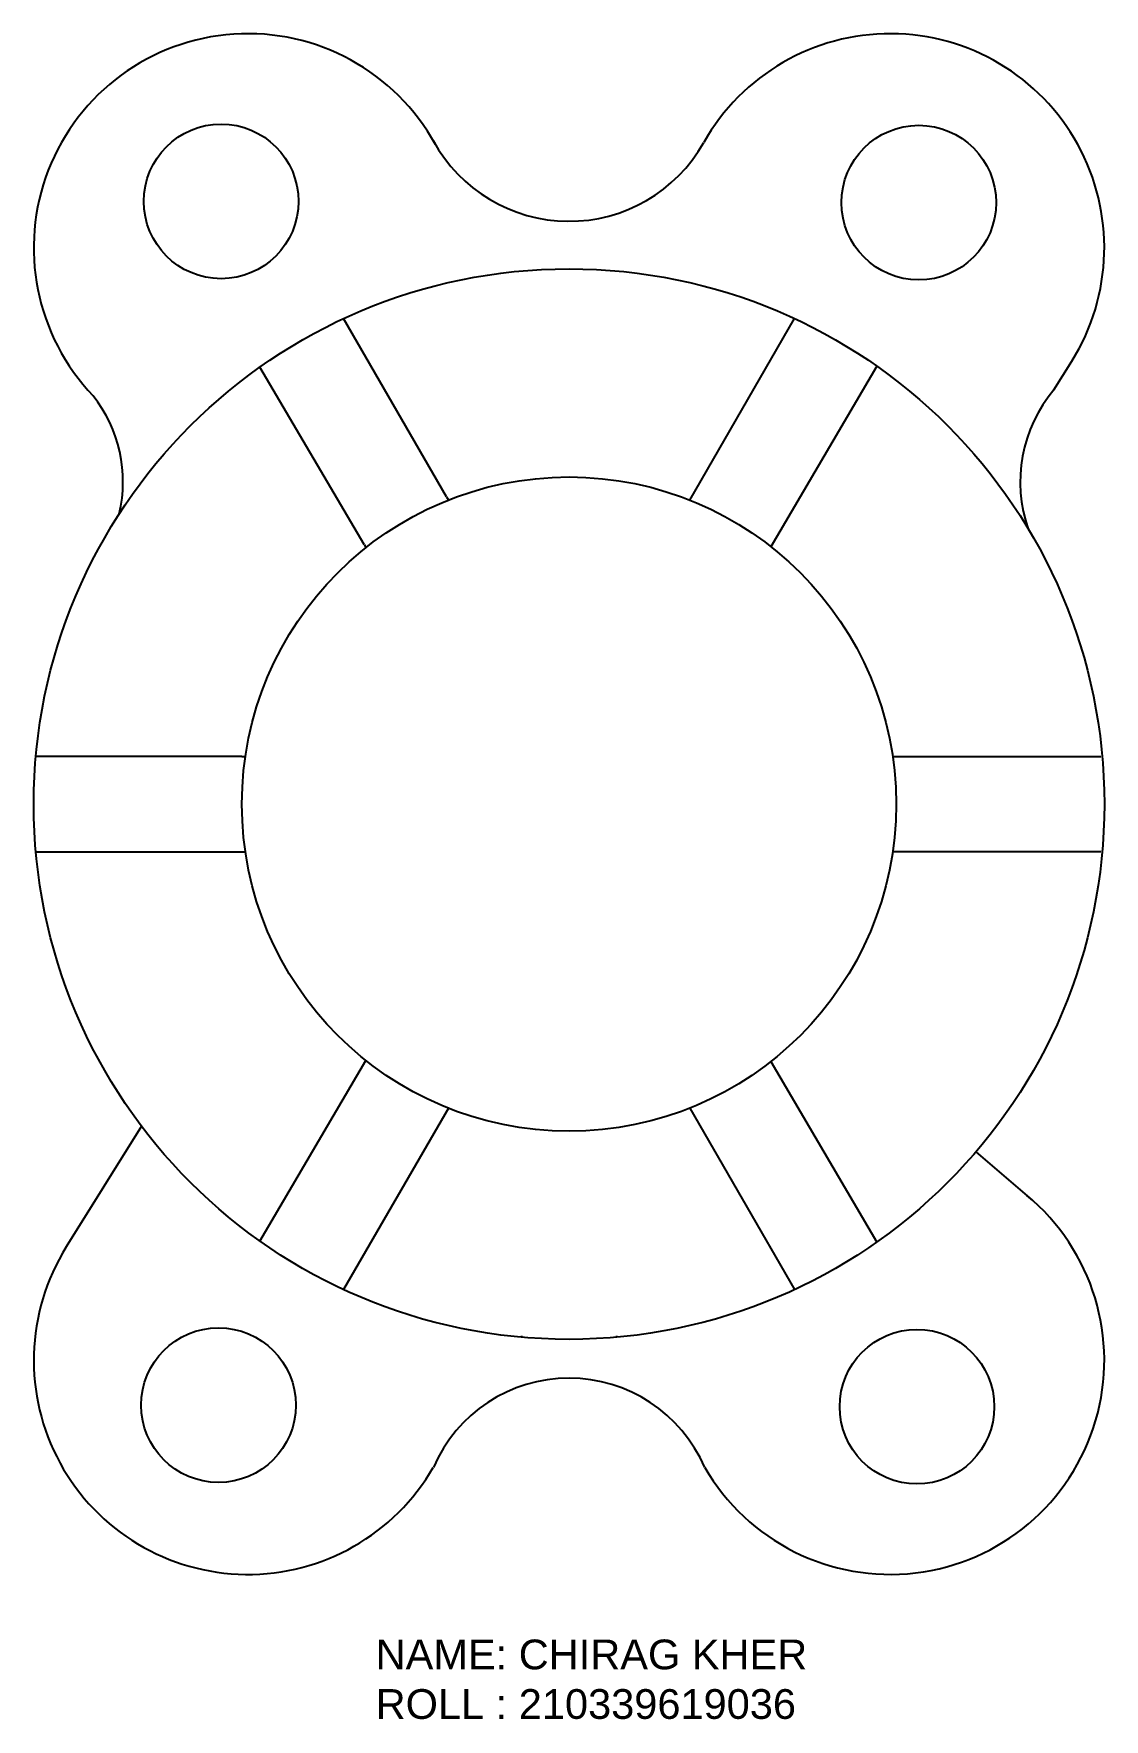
# Model space of a CAD drawing. Header units: millimetres. Extents: x 4065 to 4155, y 1379 to 1520.
import ezdxf

# ---------------------------------------------------------------- set-up
doc = ezdxf.new("R2010")
doc.units = ezdxf.units.MM
doc.styles.get("Standard").update_dxf_attribs({"font": 'arial.ttf'})

msp = doc.modelspace()

# ---------------------------------------------------------------- linework, layer by layer
for p, q in [((4099.73, 1481.41), (4091.07, 1496.41)), ((4120.16, 1481.15), (4128.96, 1496.41)), ((4087.38, 1494.48), (4087.65, 1494.64)), ((4092.8, 1477.41), (4084.03, 1492.33)), ((4135.89, 1492.41), (4126.99, 1477.23)), ((4150.78, 1490.42), (4152.29, 1492.83)), ((4099.73, 1481.41), (4099.88, 1481.15)), ((4092.8, 1477.41), (4092.95, 1477.16)), ((4082.52, 1459.59), (4065.19, 1459.59)), ((4082.52, 1459.59), (4082.81, 1459.59)), ((4137.22, 1459.59), (4154.72, 1459.59)), ((4065.19, 1451.59), (4082.52, 1451.59)), ((4082.52, 1451.59), (4082.81, 1451.59)), ((4154.72, 1451.59), (4137.22, 1451.59)), ((4084.03, 1418.85), (4092.95, 1434.03)), ((4126.99, 1433.96), (4135.89, 1418.77)), ((4099.88, 1430.03), (4091.07, 1414.77)), ((4120.16, 1430.03), (4128.96, 1414.77)), ((4074.08, 1428.51), (4067.75, 1418.36)), ((4144.22, 1426.35), (4148.92, 1422.33)), ((4106.02, 1410.88), (4106.02, 1410.77)), ((4114.02, 1410.88), (4114.02, 1410.77))]:
    msp.add_line(p, q)
for centre, radius in [((4080.77, 1506.26), 6.5), ((4139.42, 1506.16), 6.5), ((4110.02, 1455.59), 45), ((4110.02, 1455.59), 27.5), ((4080.55, 1405.06), 6.5), ((4139.27, 1404.93), 6.5)]:
    msp.add_circle(centre, radius)
for centre, radius, start, end in [((4083.02, 1502.36), 18, 28.8334, 223.7428), ((4137.02, 1502.36), 18, 328.0319, 150.5663), ((4110.02, 1517.59), 13, 208.6024, 210.2659), ((4110.02, 1517.59), 13, 208.6024, 330.5663), ((4060.82, 1482.68), 11.7, 346.7504, 38.1989), ((4159.95, 1482.68), 12, 139.8147, 199.3644), ((4137.02, 1408.83), 18, 210, 50.3511), ((4083.02, 1408.83), 18, 148.0319, 330), ((4110.02, 1394.91), 12.42, 23.2994, 156.7006)]:
    msp.add_arc(centre, radius, start, end)

# ---------------------------------------------------------------- texts
at = {"insert": (4093.76, 1385.35), "char_height": 2.5, "attachment_point": 1}
msp.add_mtext_dynamic_manual_height_columns('NAME: CHIRAG KHER\\PROLL : 210339619036', width=59.1228, gutter_width=12.5, heights=[0], dxfattribs=at)

doc.saveas('drawing.dxf')
